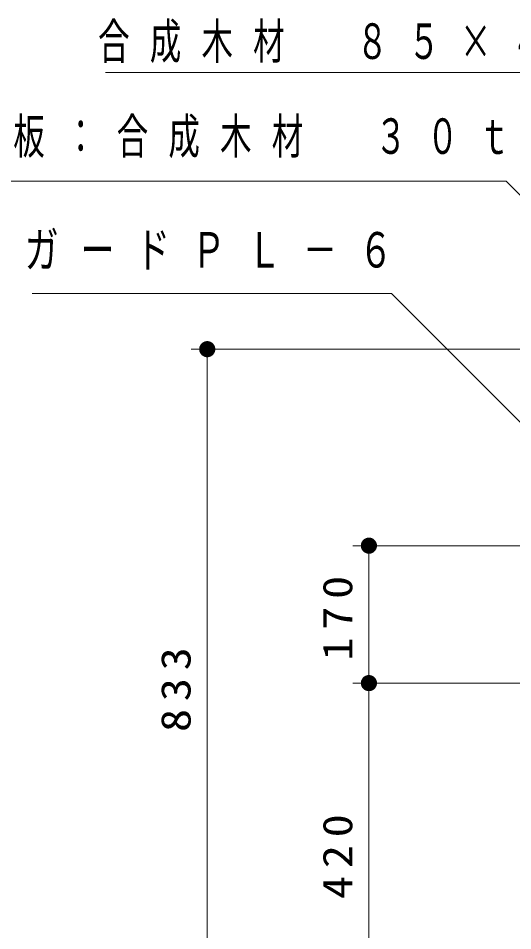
# Model space of a CAD drawing. Units: millimetres on the paper, scale 1:20. Extents: x -365 to 0, y -26 to 257.
# Drawn here: x -238 to -207.4, y 113.9 to 170.4 of the extents above; entities that cross this region are included whole.
import ezdxf

# ---------------------------------------------------------------- set-up
doc = ezdxf.new("R2010")
doc.units = ezdxf.units.MM
doc.layers.add('LY_1', color=7, linetype='Continuous', lineweight=25)
doc.styles.add('ＭＳ ゴシック', font='')
doc.styles.get('ＭＳ ゴシック').set_extended_font_data('MS Gothic')

# ---------------------------------------------------------------- blocks, each defined once
blk = doc.blocks.new('filled_dot')
at = {"color": 0, "linetype": 'Continuous', "lineweight": -2, "const_width": 1.25}
blk.add_lwpolyline([(-0.625, 0, 1), (0.625, 0, 1)], format="xyb", close=True, dxfattribs=at)

msp = doc.modelspace()

# ---------------------------------------------------------------- linework, layer by layer
at = {"layer": 'LY_1', "lineweight": 13}
for p, q in [((-167.301, 149.915), (-227.312, 149.915)), ((-226.312, 108.247), (-226.312, 149.915)), ((-187.138, 137.754), (-217.312, 137.754)), ((-216.312, 129.248), (-216.312, 137.754)), ((-205.611, 129.248), (-217.312, 129.248)), ((-205.611, 129.248), (-217.312, 129.248)), ((-216.312, 108.247), (-216.312, 129.248))]:
    msp.add_line(p, q, dxfattribs=at)
for points in [[(-177.127, 142.996), (-201.18, 167.045), (-232.61, 167.045)], [(-182.41, 134.906), (-207.823, 160.319), (-241.071, 160.319)], [(-193.358, 131.793), (-214.918, 153.353), (-237.14, 153.353)]]:
    msp.add_lwpolyline(points, dxfattribs=at)

# ---------------------------------------------------------------- block references
at = {"layer": 'LY_1', "lineweight": 13, "xscale": 0.4, "yscale": 0.4}
for p, rotation in [((-226.312, 149.915), 270), ((-216.312, 137.754), 270), ((-216.312, 129.248), 90), ((-216.312, 129.248), 270)]:
    msp.add_blockref('filled_dot', p, dxfattribs=dict(at, rotation=rotation))

# ---------------------------------------------------------------- texts
at = {"layer": 'LY_1', "char_height": 2.199, "attachment_point": 4, "style": 'ＭＳ ゴシック'}
for s, insert in [('\\T1.64;\\W0.65;合成木材\u3000８５×４０', (-233.063, 168.845)), ('\\T1.64;\\W0.65;座板：合成木材\u3000３０ｔ', (-241.506, 162.969)), ('\\T1.64;\\W0.7;ガードＰＬ－６', (-237.601, 156.003))]:
    msp.add_mtext(s, dxfattribs=dict(at, insert=insert))
at = {"layer": 'LY_1', "char_height": 1.833, "attachment_point": 8, "rotation": 90, "style": 'ＭＳ ゴシック'}
for s, insert in [('\\T1.33;\\W1.15;170', (-217.312, 133.501)), ('\\T1.33;\\W1.15;833', (-227.312, 129.081)), ('\\T1.33;\\W1.15;420', (-217.312, 118.747))]:
    msp.add_mtext(s, dxfattribs=dict(at, insert=insert))

doc.saveas('drawing.dxf')
